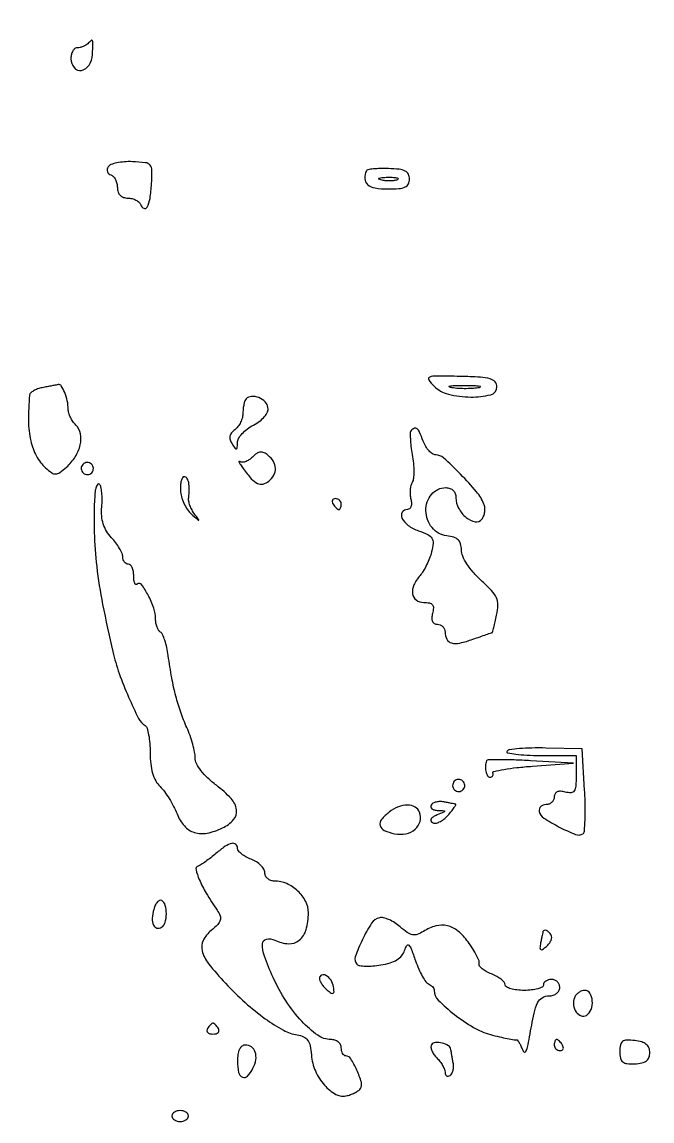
# Model space of a CAD drawing. Extents: x 0 to 5034, y 0 to 2560.
# Drawn here: x 583.5 to 698.9, y 448.1 to 649.2 of the extents above; entities that cross this region are included whole.
import ezdxf

# ---------------------------------------------------------------- set-up
doc = ezdxf.new("R2010")
doc.units = 0

msp = doc.modelspace()

# ---------------------------------------------------------------- linework, layer by layer
for points in [[(522.396413, 428.126509, -0.006599), (521.932804, 457.248451, -0.000714), (521.845899, 524.5, 0.000024), (521.849577, 566.207105, 0.000027), (521.84903, 606.35, 0.000025), (521.845038, 640.531722, 0.000144), (521.836863, 658.5, -0.000174)], [(758.5, 263.189695, -0.00005), (959.629134, 263.186606, -0.002021)]]:
    msp.add_lwpolyline(points, format="xyb")
for points in [[(595.583333, 645.25, -0.064082), (595.211141, 644.962682, -0.039128), (594.710938, 644.720312, -0.038656), (594.168334, 644.555011, -0.054664), (593.666667, 644.5, 0.167478), (593.221587, 644.346616, 0.095027), (592.842708, 643.9125, 0.075828), (592.586561, 643.265012, 0.056395), (592.5, 642.5, 0.171161), (593.076122, 640.866317, 0.276911), (594.417835, 640.372838, 0.205837), (595.836426, 641.330583, 0.132569), (596.44566, 643.25, 0.00235), (596.528532, 645.371204, 0.110807), (596.449273, 645.791562, 0.500878), (596.233599, 645.843203, 0.022933)], [(599.320262, 622.709178, 0.098256), (599.15343, 622.262825, 0.12274), (599.189751, 621.823305, 0.125664), (599.426331, 621.459617, 0.105969), (599.822949, 621.225684, -0.12723), (600.273319, 620.933919, -0.067959), (600.654241, 620.385565, -0.060696), (600.912372, 619.678818, -0.057298), (601, 618.916667, 0.078662), (601.128199, 618.106833, 0.118398), (601.5, 617.5, 0.118398), (602.106833, 617.128199, 0.078662), (602.916667, 617, -0.06058), (603.682815, 616.906832, -0.061209), (604.401451, 616.632812, -0.067324), (604.967016, 616.228198, -0.118634), (605.279762, 615.75, 0.20818), (605.86492, 615.126292, 0.394093), (606.462663, 615.340448, 0.081665), (606.981218, 616.942746, 0.02229), (607.261983, 619.595316, 0.016323), (607.33254, 622.093282, 0.179324), (606.985872, 623.016299, 0.188073), (606.129224, 623.467558, 0.018262), (603.747313, 623.650161, 0.027607), (602.261181, 623.627558, 0.034771), (600.898883, 623.435688, 0.037288), (599.821802, 623.121325, 0.16618)], [(646.58887, 622, 0.110692), (646.305822, 620.541417, 0.212143), (646.81118, 619.486912, 0.136967), (648.177391, 618.854427, 0.040354), (650.5, 618.666667, 0.018211), (652.565618, 618.741926, 0.088323), (653.69793, 619.029877, 0.169102), (654.284145, 619.587322, 0.119442), (654.5, 620.47803, 0.119096), (654.286529, 621.36153, 0.159929), (653.704614, 621.93659, 0.088495), (652.598202, 622.26167, 0.020471), (650.653736, 622.394697, 0.012297), (649.163938, 622.398836, 0.018748), (647.873097, 622.322192, 0.013776), (646.84009, 622.193075, 0.257137)], [(652.269032, 620.344063, -0.06278), (651.671085, 620.185595, -0.030339), (650.880008, 620.127736, -0.029507), (650.036634, 620.167106, -0.037336), (649.269032, 620.307009, -0.087174), (648.883358, 620.48334, -0.597527), (648.900903, 620.643467, -0.080377), (649.431793, 620.764444, -0.012823), (650.5, 620.805051, -0.014395), (651.580113, 620.787295, -0.052471), (652.257153, 620.684921, -0.333666), (652.386009, 620.52287, -0.31318)], [(658.947317, 582.607143, 0.136542), (661.603236, 581.108593, 0.057436), (665.705883, 580.58244, 0.063323), (669.354184, 580.99895, 0.345501), (670.5, 582.459205, 0.18446), (670.158294, 583.353925, 0.142637), (669.265534, 583.910903, 0.054972), (667.461502, 584.210557, 0.008192), (663.776683, 584.352062, 0.003114), (659.318687, 584.422383, 0.089302), (658.19132, 584.230502, 0.486941), (658.026506, 583.729445, 0.049335)], [(587.25, 582.294267, 0.036797), (586.382637, 582.059961, 0.047922), (585.636458, 581.714881, 0.056354), (585.105432, 581.318246, 0.18387), (584.916667, 580.930449, 0.024433), (584.725213, 576.202088, 0.05243), (585.136812, 572.580058, 0.068482), (586.169699, 569.790936, 0.086166), (587.863201, 567.623802, 0.028416), (588.98536, 566.718677, 0.164702), (589.703134, 566.50021, 0.151159), (590.439717, 566.753381, 0.022815), (591.670368, 567.741918, 0.070828), (593.302521, 569.652274, 0.086063), (594.204925, 571.823479, 0.102252), (594.242586, 573.869621, 0.151137), (593.410981, 575.446162, -0.046022), (592.870972, 576.095913, -0.037192), (592.414476, 576.880249, -0.038508), (592.101221, 577.674287, -0.074836), (592, 578.346784, 0.051846), (591.839468, 579.890778, 0.045743), (591.363131, 581.438191, 0.048338), (590.738049, 582.619626, 0.308311), (590.143011, 582.863818, -0.003085), (589.765752, 582.786348, -0.000495), (589.027947, 582.640337, -0.000547), (588.158577, 582.470171, -0.00048)], [(667.26375, 582.296069, -0.031163), (666.209518, 582.160023, -0.015827), (664.872547, 582.114038, -0.015659), (663.485188, 582.153707, -0.022548), (662.26375, 582.282419, -0.075924), (661.761725, 582.438612, -0.720633), (661.780601, 582.581582, -0.040183), (662.711719, 582.684722, -0.006817), (664.5, 582.713986, -0.00738), (666.29708, 582.692368, -0.030832), (667.374351, 582.596853, -0.49082), (667.455688, 582.450815, -0.248898)], [(624.568177, 580.234843, 0.11189), (624.348772, 579.886858, 0.029941), (624.166902, 579.253973, 0.028786), (624.041822, 578.490586, 0.026218), (624, 577.693576, -0.064977), (623.890774, 576.856626, -0.047117), (623.564856, 575.973947, -0.04762), (623.085739, 575.180144, -0.07248), (622.518658, 574.610243, 0.061778), (621.903483, 574.017808, 0.12208), (621.617775, 573.407559, 0.125392), (621.653918, 572.745893, 0.067128), (622.003345, 572, 0.010759), (622.567264, 571.164433, 0.303955), (622.799683, 571.075503, 0.333996), (622.952964, 571.256977, 0.011952), (622.984687, 572.22432, -0.131006), (623.196924, 572.992955, -0.051675), (623.851564, 573.884808, -0.046517), (624.798152, 574.751515, -0.042815), (625.914255, 575.455659, 0.04086), (627.073216, 576.180534, 0.058636), (627.952171, 577.012159, 0.071779), (628.477087, 577.863323, 0.139654), (628.581126, 578.648211, 0.15844), (628.051334, 579.717538, 0.105392), (626.902485, 580.480986, 0.109762), (625.581746, 580.691237, 0.183162)], [(654.805948, 574.472615, 0.192133), (654.634192, 574.072808, 0.01703), (654.643072, 572.953993, 0.020315), (654.757141, 571.576474, 0.014407), (654.99206, 570.043422, -0.021443), (655.211529, 568.46301, -0.024604), (655.281467, 566.940703, -0.024789), (655.213749, 565.660695, -0.113269), (654.975346, 564.960109, 0.079848), (654.730594, 564.371752, 0.039548), (654.604766, 563.570688, 0.037947), (654.603989, 562.699451, 0.045234), (654.739199, 561.889302, -0.054449), (654.846276, 561.166085, -0.089366), (654.760121, 560.554982, -0.126436), (654.501496, 560.151361, -0.189575), (654.116631, 560, 0.252284), (653.165099, 559.487253, 0.270382), (653.108301, 558.439409, 0.116557), (654.266574, 557.081025, 0.07445), (656.111692, 556.110909, -0.026134), (657.83914, 555.405504, -0.14323), (658.585837, 554.744679, -0.165224), (658.802287, 553.837902, -0.03787), (658.533781, 552.263084, -0.029687), (658.165692, 551.089537, -0.02235), (657.62901, 549.847901, -0.022778), (657.0168, 548.722512, -0.047403), (656.422089, 547.921259, 0.07495), (655.28244, 546.195452, 0.144546), (655.042161, 544.571549, 0.205547), (655.725993, 543.445228, 0.156176), (657.116631, 543, -0.047795), (658.132969, 542.902625, -0.178606), (658.673064, 542.57555, -0.183395), (658.863029, 541.982584, -0.050807), (658.710251, 541, 0.047946), (658.570873, 540.136109, 0.120594), (658.681695, 539.512551, 0.169691), (659.031896, 539.138214, 0.121219), (659.59362, 539, -0.10155), (660.130298, 538.889865, -0.098501), (660.586876, 538.576711, -0.097334), (660.892762, 538.109004, -0.096582), (661, 537.559017, 0.120259), (661.318115, 536.255526, 0.213947), (662.167694, 535.581725, 0.118652), (663.684133, 535.562346, 0.028947), (666.103458, 536.261437, -0.000658), (667.415043, 536.722238, -0.001039), (668.541389, 537.113669, -0.00023), (669.531357, 537.454893, -0.045426), (669.633184, 537.479886, 0.299956), (669.698011, 537.538219, 0.001506), (669.926584, 538.425141, 0.005934), (670.175207, 539.452908, 0.003641), (670.444965, 540.66953, 0.046597), (670.663088, 542.512762, 0.112295), (670.39314, 543.851396, 0.084024), (669.509298, 545.170589, 0.018638), (667.561781, 547.080208, -0.028976), (666.138346, 548.534839, -0.035791), (664.998265, 550.049984, -0.040028), (664.236683, 551.465821, -0.103744), (664, 552.594256, 0.064844), (663.855624, 553.702833, 0.136928), (663.419986, 554.444349, 0.119647), (662.616899, 554.914133, 0.043473), (661.316063, 555.183578, -0.198064), (658.614423, 556.689166, -0.163779), (657.486357, 559.812119, -0.180055), (658.514541, 562.77198, -0.223664), (661.122445, 564, -0.081793), (661.897376, 563.872379, -0.113031), (662.49559, 563.504333, -0.114279), (662.869724, 562.916201, -0.084953), (663, 562.154988, 0.125084), (663.488706, 560.232033, 0.095301), (664.873297, 558.546805, 0.124995), (666.497874, 557.77345, 0.279945), (667.733033, 558.224772, 0.077041), (668.076652, 558.823831, 0.056608), (668.269256, 559.566027, 0.056663), (668.290396, 560.331644, 0.077654), (668.126415, 561, 0.076215), (666.752818, 563.251849, 0.019075), (663.847459, 566.446486, 0.013962), (660.741523, 569.438497, 0.186828), (659.29125, 570, -0.149922), (658.709008, 570.178596, -0.058488), (658.065135, 570.734375, -0.051013), (657.462816, 571.543489, -0.043693), (657, 572.5, 0.01165), (656.322568, 574.164009, 0.107556), (655.870376, 574.791813, 0.288882), (655.403547, 574.871875, 0.098516)], [(625.724994, 569.582136, -0.049425), (625.094276, 569.065148, -0.065635), (624.429273, 568.738339, -0.081728), (623.832944, 568.640512, -0.176349), (623.402015, 568.797619, 0.307929), (623.275988, 568.810427, 0.401509), (623.242475, 568.706176, 0.035919), (623.518237, 568.229407, 0.009169), (624.032968, 567.5, 0.022919), (625.528295, 565.645929, 0.096872), (626.656627, 564.782585, 0.172631), (627.668213, 564.662563, 0.117772), (628.716462, 565.179647, 0.093054), (629.637569, 566.290025, 0.13335), (629.942192, 567.525255, 0.129475), (629.582595, 568.771728, 0.085127), (628.605946, 569.912073, 0.06082), (627.849711, 570.398113, 0.141883), (627.192244, 570.509523, 0.125646), (626.524473, 570.255111, 0.042878)], [(594.552786, 568.08541, 0.099038), (594.401684, 567.679226, 0.097945), (594.417584, 567.244476, 0.097945), (594.597789, 566.848514, 0.099038), (594.91459, 566.552786, 0.099038), (595.320774, 566.401684, 0.097945), (595.755524, 566.417584, 0.097945), (596.151486, 566.597789, 0.099038), (596.447214, 566.91459, 0.099038), (596.598316, 567.320774, 0.097945), (596.582416, 567.755524, 0.097945), (596.402211, 568.151486, 0.099038), (596.08541, 568.447214, 0.099038), (595.679226, 568.598316, 0.097945), (595.244476, 568.582416, 0.097945), (594.848514, 568.402211, 0.099038)], [(612.545259, 563.457434, 0.059011), (612.724375, 562.35894, 0.039051), (613.172283, 561.160187, 0.039081), (613.800412, 560.047106, 0.059597), (614.523512, 559.207434, 0.001076), (615.717587, 558.120093, 0.172886), (615.88066, 558.052276, 0.633249), (615.918066, 558.121816, 0.001923), (615.134358, 559.175811, -0.039611), (614.666897, 559.914785, -0.035078), (614.29992, 560.748333, -0.036766), (614.077347, 561.549131, -0.083248), (614.057609, 562.175811, 0.028743), (614.177876, 563.731444, 0.059085), (614.058098, 564.945446, 0.09228), (613.727973, 565.725357, 0.251707), (613.216978, 566, 0.275232), (612.923404, 565.825153, 0.059615), (612.696664, 565.253121, 0.046402), (612.559418, 564.431674, 0.029148)], [(596.851138, 562.416667, 0.019439), (596.771227, 555.823937, 0.022434), (597.220936, 549.55499, 0.019388), (598.302464, 542.644476, 0.009706), (600.175976, 534, 0.026285), (601.346772, 530.009668, 0.01832), (603.064264, 525.641185, 0.013772), (604.888439, 521.753999, 0.138605), (606.086523, 520.446526, -0.185814), (606.442489, 519.978065, -0.025119), (606.731666, 518.75471, -0.026177), (606.933294, 517.207051, -0.019304), (607, 515.479938, 0.027449), (607.112267, 513.4365, 0.0443), (607.455316, 511.729388, 0.052709), (608.026431, 510.348538, 0.074695), (608.82627, 509.288955, -0.040635), (609.61714, 508.377155, -0.01925), (610.489591, 507.087483, -0.018935), (611.303709, 505.660341, -0.025404), (611.924091, 504.306732, 0.084882), (613.278179, 502.089752, 0.138975), (615.110093, 500.897509, 0.125562), (617.4373, 500.778826, 0.062775), (620.25, 501.724202, 0.096835), (622.282056, 503.245707, 0.223132), (622.825748, 505.028832, 0.153587), (621.828472, 507.104421, 0.043324), (619.125, 509.531132, -0.027418), (617.534385, 510.870158, -0.039913), (616.303528, 512.227793, -0.047149), (615.502926, 513.497851, -0.117593), (615.25, 514.558412, 0.04966), (615.145941, 515.603533, 0.018057), (614.799443, 517.053384, 0.017698), (614.303351, 518.623185, 0.020179), (613.716188, 520.085453, -0.021466), (612.593893, 522.901346, -0.020888), (611.705762, 525.82866, -0.018177), (610.971503, 529.167823, -0.010302), (610.31383, 533.256268, 0.019727), (610.047278, 534.735008, 0.025113), (609.68026, 536.071502, 0.024471), (609.27285, 537.130829, 0.151425), (608.894367, 537.565285, -0.115614), (608.551168, 537.907375, -0.049359), (608.26272, 538.49225, -0.045281), (608.066213, 539.204954, -0.044664), (608, 539.94471, 0.082076), (607.669563, 541.944157, 0.039063), (606.637334, 544.347629, 0.039337), (605.43088, 546.261837, 0.457165), (604.651533, 546.318199, -0.312975), (604.407119, 546.274036, -0.186315), (604.191388, 546.494513, -0.073181), (604.04495, 547.044962, -0.028485), (604, 547.833333, 0.044202), (603.926534, 548.662735, 0.064016), (603.70625, 549.363542, 0.083831), (603.382189, 549.837546, 0.203711), (603, 550, -0.130232), (602.618647, 550.101042, -0.100668), (602.29375, 550.385235, -0.088576), (602.07524, 550.810359, -0.07466), (602, 551.311439, 0.103455), (601.863516, 551.964008, 0.029475), (601.39093, 552.891402, 0.02833), (600.720138, 553.900078, 0.026635), (599.92657, 554.848443, -0.050974), (599.012864, 556.054957, -0.060169), (598.421317, 557.358147, -0.05739), (598.139091, 558.815689, -0.04066), (598.146874, 560.483367, 0.021025), (598.206532, 561.841496, 0.026202), (598.142734, 563.102816, 0.026049), (597.982371, 564.129013, 0.14559), (597.720304, 564.61303, 0.382943), (597.435679, 564.628404, 0.12985), (597.167861, 564.264973, 0.057013), (596.95857, 563.487361, 0.02451)], [(640.5, 561, 0.029505), (640.768994, 560.617226, 0.035638), (641.066025, 560.29375, 0.038439), (641.34829, 560.065539, 0.151918), (641.559017, 560, 0.210953), (641.727648, 560.07446, 0.081139), (641.870461, 560.29375, 0.061769), (641.967655, 560.617151, 0.042167), (642, 561, 0.105053), (641.918938, 561.381556, 0.099167), (641.688914, 561.70625, 0.09642), (641.345238, 561.923877, 0.093332), (640.940983, 562, 0.108972), (640.586039, 561.921712, 0.182303), (640.3746, 561.70625, 0.161196), (640.343488, 561.3821, 0.082592)], [(672.344738, 515.75, 0.523676), (672.473647, 515.454998, 0.017902), (673.944617, 515.220312, 0.019848), (675.957303, 515.053443, 0.010757), (678.440983, 515), (685, 515), (685, 511.383369, -0.015915), (684.935832, 509.36793, -0.128259), (684.647903, 508.495515, -0.247294), (684.064371, 508.167554, -0.070855), (683, 508.289749, 0.047946), (682.136109, 508.429127, 0.120594), (681.512551, 508.318305, 0.169691), (681.138214, 507.968104, 0.121219), (681, 507.40638, -0.10582), (680.885148, 506.86978, -0.099296), (680.559375, 506.413124, -0.096212), (680.072607, 506.107019, -0.092647), (679.5, 506, 0.08473), (678.94621, 505.905476, 0.111896), (678.514062, 505.633953, 0.124855), (678.271877, 505.228576, 0.122634), (678.25, 504.753882, 0.202332), (679.075705, 503.539847, 0.024702), (681.921283, 501.892156, 0.023678), (684.90812, 500.529116, 0.23793), (686.232755, 500.643851, 0.238998), (686.522029, 501.117762, 0.009556), (686.646287, 503.195893, 0.015013), (686.673195, 505.737835, 0.00986), (686.558591, 508.662984), (686.113962, 516.205943), (679.460737, 516.352971, 0.010667), (676.877715, 516.354941, 0.015992), (674.625957, 516.236498, 0.010887), (672.796111, 516.041239, 0.226212)], [(668.586588, 514, 0.092475), (668.385232, 513.115762, 0.064366), (668.476547, 512.093391, 0.073123), (668.789903, 511.269946, 0.271702), (669.25, 511, 0.108041), (669.516413, 511.058247, 0.138959), (669.70625, 511.220312, 0.133121), (669.787861, 511.463875, 0.095383), (669.75, 511.75, -0.445038), (669.930073, 512.067671, -0.010868), (671.776562, 512.434157, -0.016485), (674.141575, 512.770405, -0.009566), (677, 513.025855), (684.5, 513.551709), (676.651454, 514.025855, 0.006098), (673.627099, 514.171568, 0.009789), (671.044875, 514.213845, 0.004009), (668.868968, 514.18942, 0.293852)], [(662.552786, 510.08541, 0.099038), (662.401684, 509.679226, 0.097945), (662.417584, 509.244476, 0.097945), (662.597789, 508.848514, 0.099038), (662.91459, 508.552786, 0.099038), (663.320774, 508.401684, 0.097945), (663.755524, 508.417584, 0.097945), (664.151486, 508.597789, 0.099038), (664.447214, 508.91459, 0.099038), (664.598316, 509.320774, 0.097945), (664.582416, 509.755524, 0.097945), (664.402211, 510.151486, 0.099038), (664.08541, 510.447214, 0.099038), (663.679226, 510.598316, 0.097945), (663.244476, 510.582416, 0.097945), (662.848514, 510.402211, 0.099038)], [(650.75, 504.607954, 0.058978), (649.368473, 503.276015, 0.238115), (649.122408, 502.166931, 0.229272), (649.86941, 501.279971, 0.055321), (651.75, 500.678478, 0.099445), (653.818353, 500.676842, 0.128427), (655.519374, 501.504627, 0.152369), (656.414945, 502.933003, 0.157283), (656.324328, 504.597199, 0.173315), (655.502058, 505.554571, 0.129725), (654.147847, 505.91473, 0.097796), (652.462137, 505.585213, 0.065416)], [(658.444954, 505.910933, 0.192979), (658.38392, 505.56022, 0.175461), (658.578742, 505.24694, 0.106458), (659.038006, 505.022285, 0.051042), (659.690983, 504.929715, -0.005569), (660.808895, 504.873805, -0.440334), (660.908357, 504.750839, -0.264279), (660.780195, 504.587802, -0.00365), (659.566376, 504.102217, 0.040731), (658.85459, 503.754281, 0.118971), (658.465969, 503.375247, 0.229709), (658.42621, 503.013515, 0.170399), (658.68273, 502.696084, 0.181096), (659.214827, 502.590843, 0.068707), (659.949687, 502.818356, 0.056447), (660.759428, 503.315051, 0.043088), (661.521341, 504.023581, 0.01242), (662.178849, 504.787424, 0.023213), (662.665599, 505.441902, 0.024034), (662.968846, 505.942114, 0.508283), (662.904988, 506.076511, -0.000457), (662.656213, 506.123746, -0.000055), (662.106069, 506.228784, -0.000065), (661.452185, 506.353791, -0.000053), (660.753971, 506.487445, 0.05232), (660.044344, 506.547692, 0.056266), (659.35546, 506.456044, 0.063249), (658.788145, 506.235346, 0.130709)], [(619.060548, 497.052513, -0.012707), (618.124595, 496.281551, -0.01351), (617.169267, 495.575294, -0.013194), (616.316807, 495.012881, -0.058834), (615.775361, 494.758454, 0.387784), (615.400442, 494.086901, 0.044323), (615.99417, 492.290845, 0.032979), (617.27442, 489.793955, 0.014806), (619.26272, 486.68735, -0.055925), (619.812512, 485.649623, -0.166541), (619.848538, 484.857014, -0.124694), (619.381709, 484.065244, -0.025669), (618.17374, 482.965306, 0.105229), (616.713951, 481.1371, 0.18383), (616.521978, 479.233879, 0.101931), (617.713036, 476.867091, 0.021149), (620.770953, 473.321544, 0.02131), (624.40972, 469.763348, 0.02698), (628.073605, 466.814769, 0.029556), (631.409627, 464.701809, 0.089821), (633.942588, 463.844536, -0.069462), (635.102467, 463.503604, -0.133917), (635.843069, 462.891318, -0.103257), (636.285672, 461.867171, -0.031308), (636.52229, 460.182566, 0.083919), (637.251614, 457.258028, 0.077733), (638.913293, 454.648351, 0.090035), (641.031388, 452.973509, 0.1885), (643.084914, 452.732457, 0.029279), (643.866398, 452.986514, 0.030093), (644.605485, 453.328187, 0.031557), (645.206088, 453.701638, 0.099789), (645.528288, 454.045771, 0.215693), (645.67584, 455.185948, 0.032007), (644.838067, 457.410514, 0.031065), (643.734667, 459.497855, 0.261318), (642.839485, 460, -0.173704), (642.519158, 460.114746, -0.093425), (642.246599, 460.440625, -0.073734), (642.062166, 460.926154, -0.054008), (642, 461.5, 0.12547), (641.854151, 462.072061, 0.100779), (641.443566, 462.559375, 0.090167), (640.829394, 462.886902, 0.077674), (640.105755, 463, -0.15757), (637.679275, 463.784152, -0.04903), (634.771636, 466.350455, -0.043626), (631.898324, 470.033664, -0.036591), (629.513287, 474.377239, -0.018976), (627.913329, 478.257953, -0.099515), (627.559407, 480.527048, -0.344729), (628.288471, 481.379407, -0.164112), (629.810688, 481.186493, 0.099061), (632.32866, 480.533063, 0.186573), (634.298158, 481.169331, 0.156442), (635.55692, 483.094618, 0.065843), (635.984687, 486.193296, 0.120515), (635.48995, 488.267093, 0.086379), (634.048613, 490.177346, 0.084104), (632.003634, 491.529645, 0.10449), (629.777494, 492, -0.084451), (629.098696, 492.115474, -0.09327), (628.522139, 492.447896, -0.100469), (628.136563, 492.943148, -0.115827), (628, 493.524751, 0.13645), (627.81835, 494.177987, 0.06206), (627.265625, 494.880815, 0.054776), (626.45628, 495.523315, 0.049595), (625.5, 496, -0.033464), (624.543021, 496.439151, -0.042913), (623.734375, 496.97231, -0.048871), (623.169328, 497.516219, -0.17856), (623, 497.975249, 0.206923), (622.680055, 498.715248, 0.251272), (621.959855, 498.908588, 0.095542), (620.738664, 498.362376, 0.025845)], [(607.661928, 486.815211, 0.049102), (607.39793, 485.154557, 0.116935), (607.612045, 483.931321, 0.234609), (608.225486, 483.410611, 0.201802), (609.069098, 483.542705, 0.184958), (609.741549, 484.424633, 0.069243), (609.973849, 485.989296, 0.069412), (609.77028, 487.55273, 0.189506), (609.11369, 488.429736, 0.235379), (608.731489, 488.464702, 0.117364), (608.321632, 488.181424, 0.076081), (607.942902, 487.603984, 0.043239)], [(648.972024, 485.295559, 0.194601), (647.562341, 484.302457, 0.030827), (645.873705, 481.290888, 0.028947), (644.570672, 478.134579, 0.279784), (644.86301, 476.776168, 0.17156), (645.344502, 476.529528, 0.026355), (646.433099, 476.441286, 0.026861), (647.780062, 476.475674, 0.020413), (649.246567, 476.652586, 0.032707), (650.938287, 477.042035, 0.06372), (652.201471, 477.604512, 0.081339), (653.074176, 478.352378, 0.098474), (653.593663, 479.295106, -0.055334), (653.993504, 480.195565, -0.481474), (654.368824, 480.25034, -0.114978), (654.803285, 479.600522, -0.007314), (655.584907, 477.430694, 0.019456), (656.174993, 475.909469, 0.0253), (656.837769, 474.570157, 0.024466), (657.483355, 473.538235, 0.161657), (657.96398, 473.178673, -0.067758), (658.360038, 472.983895, -0.065102), (658.695669, 472.688102, -0.070069), (658.922702, 472.340422, -0.110083), (659, 471.99359, 0.199695), (659.736168, 470.223866, 0.02941), (662.704775, 467.601315, 0.033555), (666.21244, 465.213442, 0.066994), (669.302522, 463.918539, 0.006288), (670.944259, 463.498534, 0.009157), (672.402397, 463.173125, 0.005301), (673.629755, 462.936249, 0.138901), (673.960957, 462.968137, -0.297815), (674.181807, 462.921785, -0.045703), (674.483169, 462.559365, -0.038613), (674.801464, 462.01002, -0.024049), (675.091401, 461.324, 0.106504), (675.442496, 460.768921, 0.483491), (675.769257, 460.803721, 0.087723), (676.091675, 461.590347, 0.00977), (676.467763, 463.5, -0.007742), (677.298099, 467.808286, -0.060474), (677.95257, 469.739913, -0.150391), (678.802179, 470.659206, -0.132321), (680.067388, 471, 0.076059), (680.805749, 471.112972, 0.089331), (681.432295, 471.440625, 0.100741), (681.85114, 471.927957, 0.127982), (682, 472.5, 0.099038), (681.885486, 473.072457, 0.097945), (681.559375, 473.559375, 0.097945), (681.072457, 473.885486, 0.099038), (680.5, 474, 0.064853), (679.926543, 473.925306, 0.082425), (679.440625, 473.70625, 0.098894), (679.115568, 473.381354, 0.148195), (679, 473, -0.277684), (678.767902, 472.614308, -0.052312), (677.971875, 472.29375, -0.042582), (676.841111, 472.072542, -0.027026), (675.5, 472, -0.027707), (674.158934, 472.07437, -0.043534), (673.028125, 472.301021, -0.053931), (672.234212, 472.629763, -0.274191), (672, 473.024751, 0.17887), (671.8303, 473.483943, 0.048756), (671.263474, 474.028508, 0.042826), (670.452464, 474.56257, 0.033367), (669.492678, 475.002784, -0.032971), (668.551199, 475.433698, -0.048604), (667.79747, 475.940863, -0.060543), (667.318111, 476.444769, -0.233493), (667.242678, 476.857594, 0.165511), (667.216401, 477.382562, 0.021978), (666.75468, 478.410927, 0.023516), (666.074375, 479.618683, 0.01775), (665.220063, 480.879561, 0.061776), (663.364962, 482.853412, 0.116612), (661.418559, 483.819773, 0.123423), (659.323302, 483.784261, 0.074059), (657.028781, 482.785901, -0.054342), (655.915796, 482.248721, -0.134217), (655.019393, 482.182039, -0.10667), (654.084925, 482.582782, -0.02741), (652.792349, 483.612026, 0.038109), (651.802337, 484.366341, 0.03998), (650.724535, 484.948156, 0.043354), (649.718672, 485.290916, 0.118323)], [(678.923489, 482.75, 0.022627), (678.879465, 482.578838, 0.001278), (678.768639, 482.042982, 0.001959), (678.640817, 481.40412, 0.001435), (678.503782, 480.694193, 0.020367), (678.366074, 479.76469, 0.292577), (678.508535, 479.479244, 0.295382), (678.825868, 479.490613, 0.020624), (679.569283, 480.057499, 0.053729), (680.06743, 480.570492, 0.066817), (680.403198, 481.143652, 0.080372), (680.533867, 481.6868, 0.158628), (680.429973, 482.113307, 0.058821), (680.014609, 482.636426, 0.095878), (679.545492, 482.951231, 0.167479), (679.158717, 482.977568, 0.257983)], [(638, 474.205778, 0.107563), (638.098151, 473.754809, 0.039353), (638.417039, 473.181039, 0.036784), (638.87645, 472.588442, 0.036284), (639.419707, 472.066637, 0.021106), (640.169603, 471.495949, 0.273118), (640.506189, 471.47063, 0.299137), (640.66981, 471.749046, 0.023933), (640.582334, 472.639984, 0.110611), (640.121087, 473.843242, 0.110279), (639.190289, 474.736364, 0.237777), (638.397738, 474.798461, 0.304441)], [(684.699509, 470.659316, 0.123085), (684.536062, 469.320371, 0.118628), (685.016931, 468.041356, 0.155335), (685.9136, 467.335595, 0.232084), (686.888197, 467.430902, 0.169844), (687.737863, 468.48001, 0.101783), (687.966337, 470.085035, 0.119636), (687.538161, 471.471136, 0.264161), (686.606989, 472, 0.087076), (686.036009, 471.899802, 0.0664), (685.472049, 471.606174, 0.065856), (685.000322, 471.171829, 0.082361)], [(617.5, 465, 0.146489), (617.397987, 464.620597, 0.191582), (617.538811, 464.29375, 0.134005), (617.925364, 464.072951, 0.063222), (618.5, 464, 0.063222), (619.074636, 464.072951, 0.134005), (619.461189, 464.29375, 0.191582), (619.602013, 464.620597, 0.146489), (619.5, 465, 0.025622), (619.235369, 465.382847, 0.032351), (618.951311, 465.70625, 0.033983), (618.686704, 465.937141, 0.163822), (618.5, 466, 0.163822), (618.313296, 465.937141, 0.033983), (618.048689, 465.70625, 0.032351), (617.764631, 465.382847, 0.025622)], [(681, 462, 0.105053), (681.081062, 461.618444, 0.099167), (681.311086, 461.29375, 0.09642), (681.654762, 461.076123, 0.093332), (682.059017, 461, 0.108972), (682.413961, 461.078288, 0.182303), (682.6254, 461.29375, 0.161196), (682.656512, 461.6179, 0.082592), (682.5, 462, 0.029505), (682.231006, 462.382774, 0.035638), (681.933975, 462.70625, 0.038439), (681.65171, 462.934461, 0.151918), (681.440983, 463, 0.210953), (681.272352, 462.92554, 0.081139), (681.129539, 462.70625, 0.061769), (681.032345, 462.382849, 0.042167)], [(693, 460.783401, 0.051158), (693.123821, 459.576386, 0.172993), (693.529813, 458.909791, 0.147929), (694.312953, 458.590235, 0.034374), (695.75, 458.55434, 0.039123), (697.044521, 458.712998, 0.109547), (697.874814, 459.082175, 0.144625), (698.33778, 459.695069, 0.090162), (698.5, 460.587361, 0.09539), (698.33016, 461.469497, 0.128001), (697.84919, 462.122242, 0.099816), (697.006851, 462.563108, 0.042187), (695.75, 462.816422, 0.030665), (694.274297, 462.895075, 0.158442), (693.508953, 462.639463, 0.18893), (693.115461, 462.012855, 0.046853)], [(623, 459, 0.049322), (623.199917, 456.97829, 0.244107), (623.892807, 456.114373, 0.32097), (624.822291, 456.307823, 0.067452), (625.829689, 457.75, 0.076711), (626.349341, 459.308106, 0.123058), (626.243375, 460.698002, 0.159616), (625.545202, 461.640554, 0.155407), (624.416667, 462, 0.169807), (623.819798, 461.791276, 0.1147), (623.368056, 461.220588, 0.075983), (623.088494, 460.282064, 0.034471)], [(658.522834, 462.036946, 0.16988), (658.424734, 461.592051, 0.066609), (658.583925, 460.975153, 0.055782), (658.95329, 460.294205, 0.044263), (659.490809, 459.652048, -0.033625), (660.068349, 458.991126, -0.032903), (660.556675, 458.254114, -0.034725), (660.89626, 457.551048, -0.095422), (661, 457.012412, 0.088163), (661.069114, 456.62349, 0.167012), (661.267587, 456.379412, 0.178067), (661.563705, 456.317943, 0.101802), (661.910933, 456.444954, 0.130709), (662.235346, 456.788145, 0.063249), (662.456044, 457.35546, 0.056266), (662.547692, 458.044344, 0.05232), (662.487445, 458.753971, -0.00231), (662.353804, 459.469594, -0.002415), (662.228784, 460.175988, -0.002317), (662.12655, 460.787288, -0.01066), (662.076511, 461.143011, 0.227665), (661.623176, 461.856335, 0.077788), (660.464563, 462.348516, 0.078761), (659.223718, 462.459546, 0.241875)], [(611, 449, 0.148195), (611.115568, 448.618646, 0.098894), (611.440625, 448.29375, 0.082425), (611.926543, 448.074694, 0.064853), (612.5, 448, 0.064853), (613.073457, 448.074694, 0.082425), (613.559375, 448.29375, 0.098894), (613.884432, 448.618646, 0.148195), (614, 449, 0.148195), (613.884432, 449.381354, 0.098894), (613.559375, 449.70625, 0.082425), (613.073457, 449.925306, 0.064853), (612.5, 450, 0.064853), (611.926543, 449.925306, 0.082425), (611.440625, 449.70625, 0.098894), (611.115568, 449.381354, 0.148195)]]:
    msp.add_lwpolyline(points, format="xyb", close=True)

doc.saveas('drawing.dxf')
